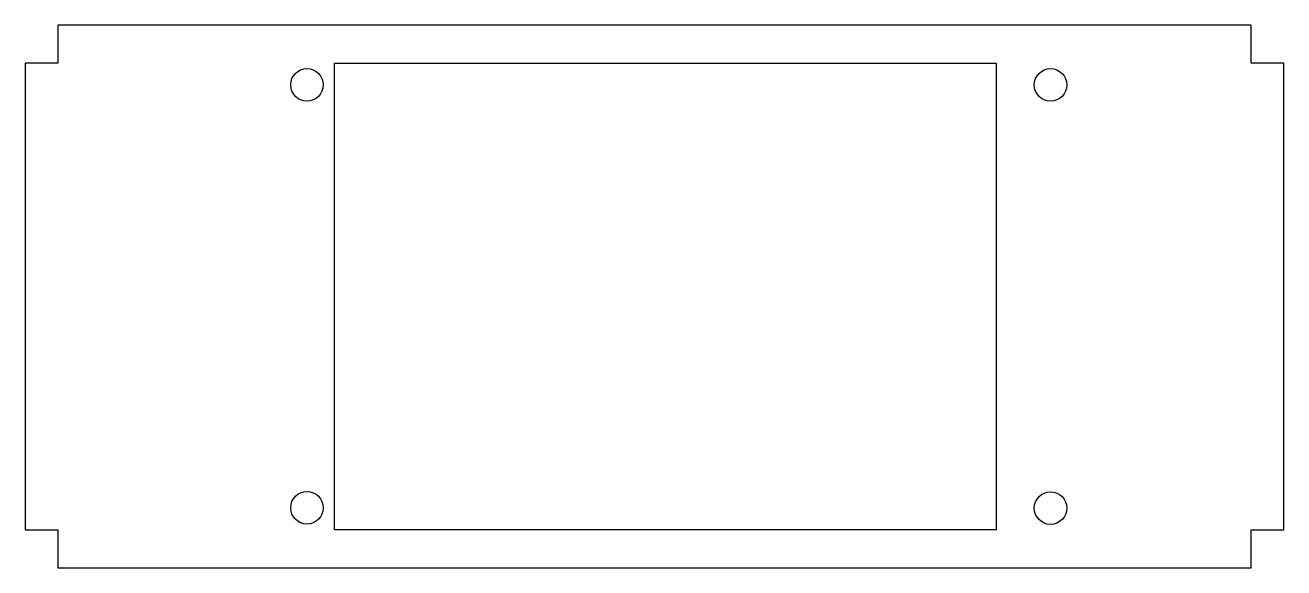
# Model space of a CAD drawing. Header units: millimetres. Extents: x 0 to 116, y 0 to 50.
import ezdxf

# ---------------------------------------------------------------- set-up
doc = ezdxf.new("R2010")
doc.units = ezdxf.units.MM

msp = doc.modelspace()

# ---------------------------------------------------------------- linework, layer by layer
for points in [[(116, 3.5), (116, 46.5), (113, 46.5), (113, 50), (3, 50), (3, 46.5), (0, 46.5), (0, 3.5), (3, 3.5), (3, 0), (113, 0), (113, 3.5)], [(28.5, 46.5), (89.5, 46.5), (89.5, 3.5), (28.5, 3.5)]]:
    msp.add_lwpolyline(points, close=True)
for centre in [(25.97, 44.5), (94.5, 44.5), (25.97, 5.53), (94.5, 5.5)]:
    msp.add_circle(centre, 1.5)

doc.saveas('drawing.dxf')
